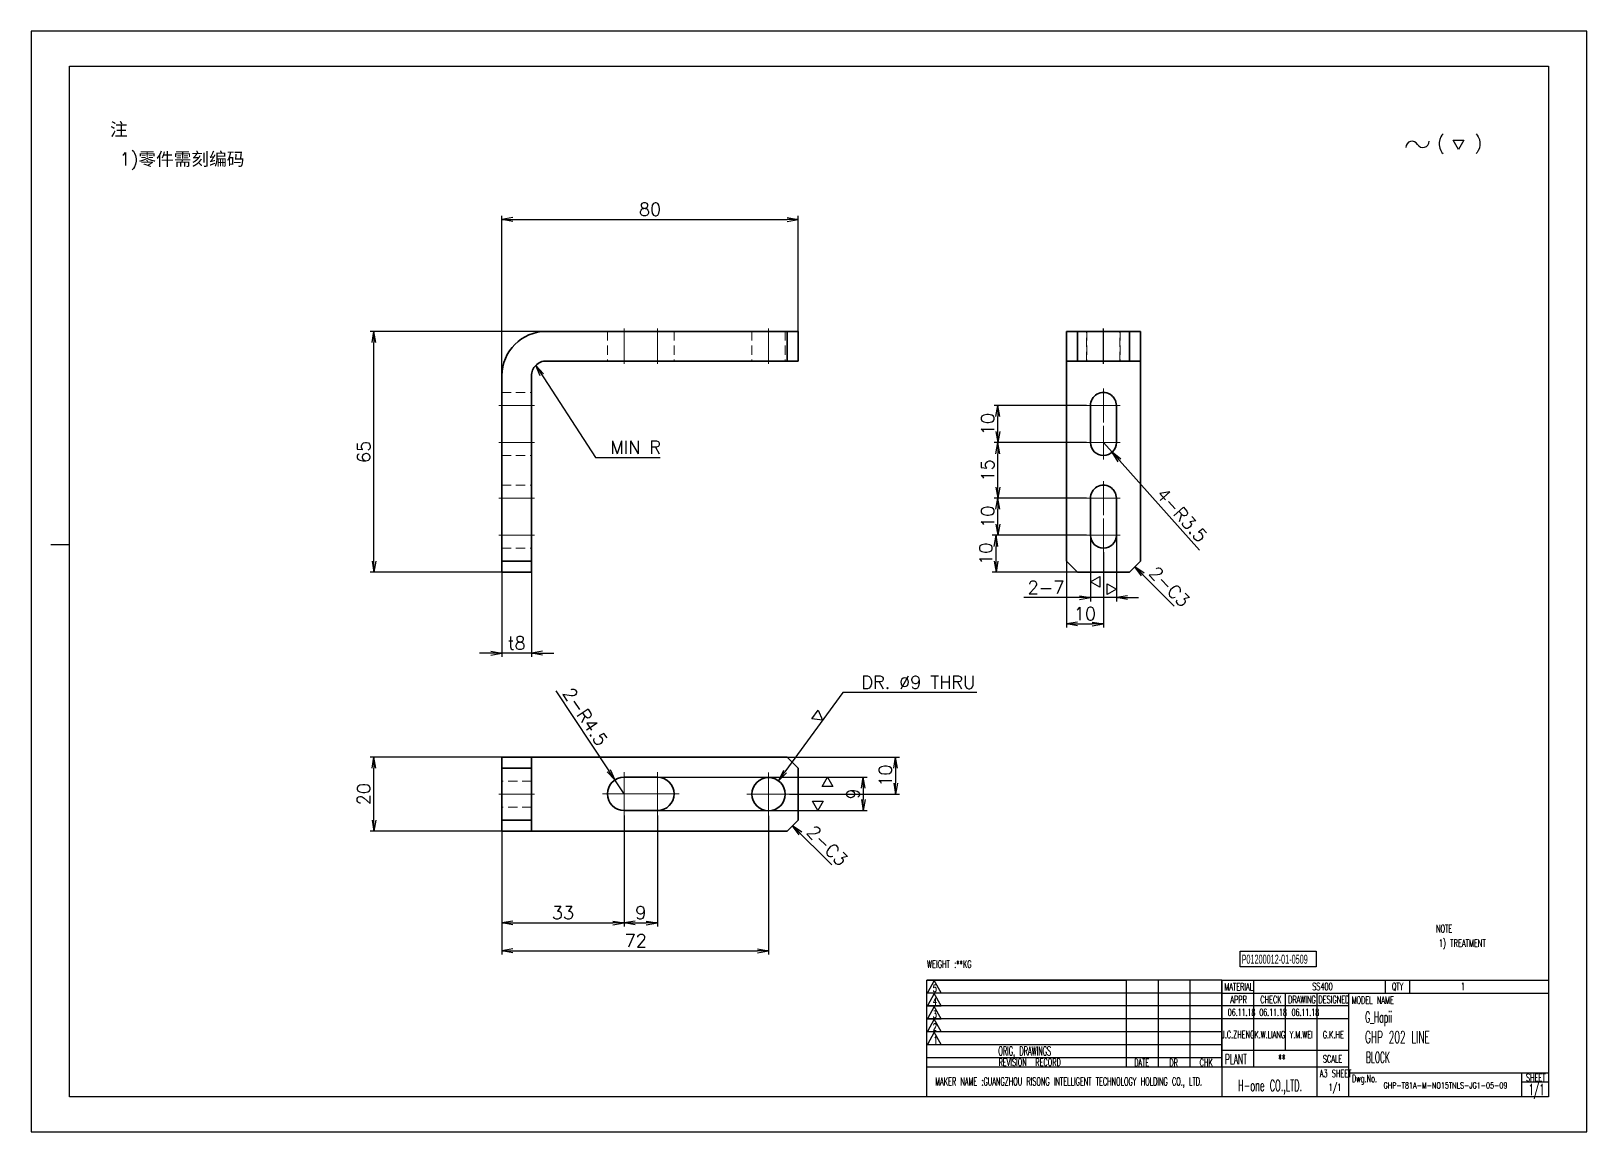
# Model space of a CAD drawing. Header units: millimetres. Extents: x 9439 to 18429, y 1498 to 3280.
# Drawn here: x 14438.2 to 14858.2, y 1498.1 to 1795.1 of the extents above; entities that cross this region are included whole.
import ezdxf
from ezdxf.enums import TextEntityAlignment as Align

# ---------------------------------------------------------------- set-up
doc = ezdxf.new("R2010")
doc.units = ezdxf.units.MM
doc.linetypes.add('CENTER-HOKUTO', pattern=[23, 20, -1, 1, -1])
doc.linetypes.add('HIDDEN-HOKUTO', pattern=[3.8, 2.5, -1.3])
doc.layers.add('AM_7', color=2, linetype='CENTER-HOKUTO', lineweight=30)
doc.layers.add('AM_HID', color=1, linetype='HIDDEN-HOKUTO', lineweight=25)
doc.layers.add('title_frame', color=7, linetype='Continuous')
doc.layers.add('word_dim', color=253, linetype='Continuous')
doc.styles.add('MX_NOTE_STANDARD', font='txt.shx', dxfattribs={"bigfont": 'bigfont.shx'})
doc.styles.get("Standard").update_dxf_attribs({"font": 'romans.shx', "bigfont": 'bigfont.shx'})
doc.dimstyles.new('RS1-1', dxfattribs={"dimtxt": 3.5, "dimasz": 3, "dimexe": 1, "dimexo": 0, "dimgap": 1, "dimtad": 3, "dimdsep": 46, "dimtxsty": 'Standard', "dimblk1": 'OPEN', "dimblk2": 'OPEN', "dimsah": 1, "dimcen": 0, "dimclrd": 256, "dimclre": 256, "dimclrt": 3, "dimazin": 2, "dimtfac": 1, "dimtmove": 0, "dimatfit": 3, "dimldrblk": 'OPEN', "dimfxl": 0, "dimtolj": 1, "dimtzin": 0, "dimarcsym": 0})

# ---------------------------------------------------------------- blocks, each defined once
blk = doc.blocks.new('A$C404331B6')
at = {"layer": 'title_frame'}
for p, q in [((0, -31.5), (0, 0)), ((0, 0), (53.9, 0)), ((79.62, 0), (0, 0)), ((53.9, -23.5), (53.9, 0)), ((62.48, -23.5), (62.48, 0)), ((62.48, -23.5), (62.48, 0)), ((71.05, -23.5), (71.05, 0)), ((71.05, -23.5), (71.05, 0)), ((79.62, 0), (79.62, -31.5)), ((79.62, 0), (167.83, 0)), ((88.2, -23.5), (88.2, 0)), ((123.73, 0), (123.73, -3.5)), ((130.3, 0), (130.3, -3.5)), ((53.9, -3.5), (0, -3.5)), ((79.62, -3.5), (0, -3.5)), ((1.98, -0.12), (0.1, -3.45)), ((0.1, -3.45), (3.86, -3.45)), ((1.98, -3.6), (0.1, -6.92)), ((3.86, -3.45), (1.98, -0.12)), ((3.86, -6.92), (1.98, -3.6)), ((79.62, -3.5), (167.83, -3.5)), ((96.78, -18.9), (96.78, -3.5)), ((105.35, -31.5), (105.35, -3.5)), ((113.92, -31.5), (113.92, -3.5)), ((53.9, -7), (0, -7)), ((79.62, -7), (0, -7)), ((0.1, -6.92), (3.86, -6.92)), ((1.98, -7.13), (0.1, -10.45)), ((3.86, -10.45), (1.98, -7.13)), ((113.92, -7), (79.62, -7)), ((53.9, -10.5), (0, -10.5)), ((79.62, -10.5), (0, -10.5)), ((0.1, -10.45), (3.86, -10.45)), ((1.98, -10.54), (0.1, -13.87)), ((3.86, -13.87), (1.98, -10.54)), ((113.92, -10.5), (79.62, -10.5)), ((53.9, -14), (0, -14)), ((79.62, -14), (0, -14)), ((0.1, -13.87), (3.86, -13.87)), ((1.98, -14.07), (0.1, -17.4)), ((3.86, -17.4), (1.98, -14.07)), ((53.9, -17.5), (0, -17.5)), ((79.62, -17.5), (0, -17.5)), ((53.9, -21), (0, -21)), ((79.62, -21), (0, -21)), ((0.1, -17.4), (3.86, -17.4)), ((79.62, -18.9), (113.92, -18.9)), ((79.62, -23.5), (0, -23.5)), ((113.92, -23.5), (79.62, -23.5)), ((113.92, -25), (167.83, -25)), ((160.48, -25), (160.48, -31.5)), ((160.48, -27.5), (167.83, -27.5)), ((167.83, -31.5), (0, -31.5))]:
    blk.add_line(p, q, dxfattribs=at)
at = {"layer": 'title_frame', "color": 3, "style": 'MX_NOTE_STANDARD', "width": 0.5341}
for s, height, p in [('5', 1.92, (1.59, -3.22)), ('MATERIAL', 1.973, (80.3, -2.79)), ('QTY', 1.973, (125.5, -2.7)), ('4', 1.92, (1.59, -6.7)), ('3', 1.92, (1.59, -10.23)), ('APPR', 1.973, (81.89, -6.26)), ('CHECK', 1.973, (89.99, -6.26)), ('DRAWING', 1.973, (97.51, -6.26)), ('DESIGNED', 1.973, (105.7, -6.26)), ('MODEL NAME', 1.973, (114.63, -6.41)), ('2', 1.92, (1.59, -13.64)), ('1', 1.92, (1.78, -17.17)), ('ORIG, DRAWINGS', 2.4112, (19.27, -20.34)), ('PLANT', 2.74, (80.46, -22.73)), ('SCALE', 1.973, (106.88, -22.28)), ('REVISION  RECORD', 1.9728, (19.32, -23.18)), ('DATE', 1.973, (55.94, -23.26)), ('DR', 1.973, (65.43, -23.27)), ('CHK', 1.973, (73.61, -23.23)), ('MAKER NAME :GUANGZHOU RISONG INTELLIGENT TECHNOLOGY HOLDING CO., LTD.', 2.16, (2.22, -28.43)), ('Dwg.No.', 1.973, (114.71, -27.52)), ('SHEET', 1.973, (161.71, -27.29))]:
    blk.add_text(s, height=height, dxfattribs=at).set_placement(p)
blk = doc.blocks.new('shiage0')
at = {"layer": 'word_dim', "color": 3, "linetype": 'Continuous'}
for centre, start, end in [((1.69, 0), 30, 180), ((4.61, 1.69), 210, 0)]:
    blk.add_arc(centre, 1.69, start, end, dxfattribs=at)
blk = doc.blocks.new('12')
at = {"layer": 'title_frame', "color": 3, "linetype": 'Continuous'}
blk.add_lwpolyline([(20.46, 3.03), (19.01, 5.53), (21.9, 5.53)], close=True, dxfattribs=at)
blk.add_blockref('shiage0', (6.23, 3.56), dxfattribs=at)
blk.add_text('(   )', height=3.5, dxfattribs=at).set_placement((14.64, 3.08))
blk = doc.blocks.new('_Open')
at = {"color": 0, "lineweight": -2}
for p, q in [((-1, 0.17), (0, 0)), ((-1, -0.17), (0, 0)), ((0, 0), (-1, 0))]:
    blk.add_line(p, q, dxfattribs=at)
blk = doc.blocks.new('*D120')
at = {"layer": 'DEFPOINTS', "color": 0, "linetype": 'Continuous', "ltscale": 2}
for p in [(14530.79, 1714.11), (14582.19, 1714.11), (14569.31, 1649.11)]:
    blk.add_point(p, dxfattribs=at)
at = {"layer": 'word_dim', "linetype": 'Continuous', "lineweight": -2, "ltscale": 2}
for p, q in [((14582.19, 1714.11), (14529.79, 1714.11)), ((14530.79, 1652.11), (14530.79, 1711.11)), ((14569.31, 1649.11), (14529.79, 1649.11))]:
    blk.add_line(p, q, dxfattribs=at)
at = {"layer": 'word_dim', "linetype": 'Continuous', "lineweight": -2, "ltscale": 2, "xscale": 3, "yscale": 3, "zscale": 3}
for p, rotation in [((14530.79, 1714.11), 90), ((14530.79, 1649.11), 270)]:
    blk.add_blockref('_Open', p, dxfattribs=dict(at, rotation=rotation))
at = {"layer": 'word_dim', "color": 3, "linetype": 'Continuous', "ltscale": 2, "insert": (14528.04, 1681.61), "char_height": 3.5, "attachment_point": 5, "rotation": 90}
blk.add_mtext('\\A1;65', dxfattribs=at)
blk = doc.blocks.new('*D121')
at = {"layer": 'DEFPOINTS', "color": 0, "linetype": 'Continuous', "ltscale": 2}
for p in [(14645.31, 1744.3), (14645.31, 1710.11), (14565.31, 1690.4)]:
    blk.add_point(p, dxfattribs=at)
at = {"layer": 'word_dim', "linetype": 'Continuous', "lineweight": -2, "ltscale": 2}
for p, q in [((14565.31, 1690.4), (14565.31, 1745.3)), ((14568.31, 1744.3), (14642.31, 1744.3)), ((14645.31, 1710.11), (14645.31, 1745.3))]:
    blk.add_line(p, q, dxfattribs=at)
at = {"layer": 'word_dim', "linetype": 'Continuous', "lineweight": -2, "ltscale": 2, "xscale": 3, "yscale": 3, "zscale": 3, "rotation": 180}
blk.add_blockref('_Open', (14565.31, 1744.3), dxfattribs=at)
at = {"layer": 'word_dim', "linetype": 'Continuous', "lineweight": -2, "ltscale": 2, "xscale": 3, "yscale": 3, "zscale": 3}
blk.add_blockref('_Open', (14645.31, 1744.3), dxfattribs=at)
at = {"layer": 'word_dim', "color": 3, "linetype": 'Continuous', "ltscale": 2, "insert": (14605.31, 1747.05), "char_height": 3.5, "attachment_point": 5}
blk.add_mtext('\\A1;80', dxfattribs=at)
blk = doc.blocks.new('*D122')
at = {"layer": 'DEFPOINTS', "color": 0, "linetype": 'Continuous', "ltscale": 2}
for p in [(14565.31, 1649.11), (14573.31, 1649.11), (14565.31, 1627.29)]:
    blk.add_point(p, dxfattribs=at)
at = {"layer": 'word_dim', "linetype": 'Continuous', "lineweight": -2, "ltscale": 2}
for p, q in [((14565.31, 1649.11), (14565.31, 1626.29)), ((14573.31, 1649.11), (14573.31, 1626.29)), ((14562.31, 1627.29), (14559.31, 1627.29)), ((14573.31, 1627.29), (14565.31, 1627.29)), ((14576.31, 1627.29), (14579.31, 1627.29))]:
    blk.add_line(p, q, dxfattribs=at)
at = {"layer": 'word_dim', "linetype": 'Continuous', "lineweight": -2, "ltscale": 2, "xscale": 3, "yscale": 3, "zscale": 3}
blk.add_blockref('_Open', (14565.31, 1627.29), dxfattribs=at)
at = {"layer": 'word_dim', "linetype": 'Continuous', "lineweight": -2, "ltscale": 2, "xscale": 3, "yscale": 3, "zscale": 3, "rotation": 180}
blk.add_blockref('_Open', (14573.31, 1627.29), dxfattribs=at)
at = {"layer": 'word_dim', "color": 3, "linetype": 'Continuous', "ltscale": 2, "insert": (14569.31, 1630.04), "char_height": 3.5, "attachment_point": 5}
blk.add_mtext('\\A1;t8', dxfattribs=at)
blk = doc.blocks.new('*D123')
at = {"layer": 'DEFPOINTS', "color": 0, "linetype": 'Continuous', "ltscale": 2}
for p in [(14530.79, 1599.24), (14569.31, 1599.24), (14567.47, 1579.24)]:
    blk.add_point(p, dxfattribs=at)
at = {"layer": 'word_dim', "linetype": 'Continuous', "lineweight": -2, "ltscale": 2}
for p, q in [((14569.31, 1599.24), (14529.79, 1599.24)), ((14530.79, 1582.24), (14530.79, 1596.24)), ((14567.47, 1579.24), (14529.79, 1579.24))]:
    blk.add_line(p, q, dxfattribs=at)
at = {"layer": 'word_dim', "linetype": 'Continuous', "lineweight": -2, "ltscale": 2, "xscale": 3, "yscale": 3, "zscale": 3}
for p, rotation in [((14530.79, 1599.24), 90), ((14530.79, 1579.24), 270)]:
    blk.add_blockref('_Open', p, dxfattribs=dict(at, rotation=rotation))
at = {"layer": 'word_dim', "color": 3, "linetype": 'Continuous', "ltscale": 2, "insert": (14528.04, 1589.24), "char_height": 3.5, "attachment_point": 5, "rotation": 90}
blk.add_mtext('\\A1;20', dxfattribs=at)
blk = doc.blocks.new('*D124')
at = {"layer": 'DEFPOINTS', "color": 0, "linetype": 'Continuous', "ltscale": 2}
for p in [(14598.31, 1583.47), (14565.31, 1580.74), (14598.31, 1554.5)]:
    blk.add_point(p, dxfattribs=at)
at = {"layer": 'word_dim', "linetype": 'Continuous', "lineweight": -2, "ltscale": 2}
for p, q in [((14598.31, 1583.47), (14598.31, 1553.5)), ((14565.31, 1580.74), (14565.31, 1553.5)), ((14568.31, 1554.5), (14595.31, 1554.5))]:
    blk.add_line(p, q, dxfattribs=at)
at = {"layer": 'word_dim', "linetype": 'Continuous', "lineweight": -2, "ltscale": 2, "xscale": 3, "yscale": 3, "zscale": 3, "rotation": 180}
blk.add_blockref('_Open', (14565.31, 1554.5), dxfattribs=at)
at = {"layer": 'word_dim', "linetype": 'Continuous', "lineweight": -2, "ltscale": 2, "xscale": 3, "yscale": 3, "zscale": 3}
blk.add_blockref('_Open', (14598.31, 1554.5), dxfattribs=at)
at = {"layer": 'word_dim', "color": 3, "linetype": 'Continuous', "ltscale": 2, "insert": (14581.81, 1557.25), "char_height": 3.5, "attachment_point": 5}
blk.add_mtext('\\A1;33', dxfattribs=at)
blk = doc.blocks.new('*D125')
at = {"layer": 'DEFPOINTS', "color": 0, "linetype": 'Continuous', "ltscale": 2}
for p in [(14598.31, 1583.47), (14607.31, 1583.47), (14607.31, 1554.5)]:
    blk.add_point(p, dxfattribs=at)
at = {"layer": 'word_dim', "linetype": 'Continuous', "lineweight": -2, "ltscale": 2}
for p, q in [((14598.31, 1583.47), (14598.31, 1553.5)), ((14607.31, 1583.47), (14607.31, 1553.5)), ((14601.31, 1554.5), (14604.31, 1554.5))]:
    blk.add_line(p, q, dxfattribs=at)
at = {"layer": 'word_dim', "linetype": 'Continuous', "lineweight": -2, "ltscale": 2, "xscale": 3, "yscale": 3, "zscale": 3, "rotation": 180}
blk.add_blockref('_Open', (14598.31, 1554.5), dxfattribs=at)
at = {"layer": 'word_dim', "linetype": 'Continuous', "lineweight": -2, "ltscale": 2, "xscale": 3, "yscale": 3, "zscale": 3}
blk.add_blockref('_Open', (14607.31, 1554.5), dxfattribs=at)
at = {"layer": 'word_dim', "color": 3, "linetype": 'Continuous', "ltscale": 2, "insert": (14602.81, 1557.25), "char_height": 3.5, "attachment_point": 5}
blk.add_mtext('\\A1;9', dxfattribs=at)
blk = doc.blocks.new('*D126')
at = {"layer": 'DEFPOINTS', "color": 0, "linetype": 'Continuous', "ltscale": 2}
for p in [(14565.31, 1580.74), (14637.31, 1583.39), (14637.31, 1546.98)]:
    blk.add_point(p, dxfattribs=at)
at = {"layer": 'word_dim', "linetype": 'Continuous', "lineweight": -2, "ltscale": 2}
for p, q in [((14565.31, 1580.74), (14565.31, 1545.98)), ((14637.31, 1583.39), (14637.31, 1545.98)), ((14568.31, 1546.98), (14634.31, 1546.98))]:
    blk.add_line(p, q, dxfattribs=at)
at = {"layer": 'word_dim', "linetype": 'Continuous', "lineweight": -2, "ltscale": 2, "xscale": 3, "yscale": 3, "zscale": 3, "rotation": 180}
blk.add_blockref('_Open', (14565.31, 1546.98), dxfattribs=at)
at = {"layer": 'word_dim', "linetype": 'Continuous', "lineweight": -2, "ltscale": 2, "xscale": 3, "yscale": 3, "zscale": 3}
blk.add_blockref('_Open', (14637.31, 1546.98), dxfattribs=at)
at = {"layer": 'word_dim', "color": 3, "linetype": 'Continuous', "ltscale": 2, "insert": (14601.44, 1549.73), "char_height": 3.5, "attachment_point": 5}
blk.add_mtext('\\A1;72', dxfattribs=at)
blk = doc.blocks.new('*D127')
at = {"layer": 'DEFPOINTS', "color": 0, "linetype": 'Continuous', "ltscale": 2}
for p in [(14638.47, 1599.24), (14642.99, 1589.24), (14671.62, 1589.24)]:
    blk.add_point(p, dxfattribs=at)
at = {"layer": 'word_dim', "linetype": 'Continuous', "lineweight": -2, "ltscale": 2}
for p, q in [((14638.47, 1599.24), (14672.62, 1599.24)), ((14671.62, 1596.24), (14671.62, 1592.24)), ((14642.99, 1589.24), (14672.62, 1589.24))]:
    blk.add_line(p, q, dxfattribs=at)
at = {"layer": 'word_dim', "linetype": 'Continuous', "lineweight": -2, "ltscale": 2, "xscale": 3, "yscale": 3, "zscale": 3}
for p, rotation in [((14671.62, 1599.24), 90), ((14671.62, 1589.24), 270)]:
    blk.add_blockref('_Open', p, dxfattribs=dict(at, rotation=rotation))
at = {"layer": 'word_dim', "color": 3, "linetype": 'Continuous', "ltscale": 2, "insert": (14668.87, 1594.24), "char_height": 3.5, "attachment_point": 5, "rotation": 90}
blk.add_mtext('\\A1;10', dxfattribs=at)
blk = doc.blocks.new('*D128')
at = {"layer": 'DEFPOINTS', "color": 0, "linetype": 'Continuous', "ltscale": 2}
for p in [(14595.82, 1593.07), (14598.31, 1589.32)]:
    blk.add_point(p, dxfattribs=at)
at = {"layer": 'word_dim', "linetype": 'Continuous', "lineweight": -2, "ltscale": 2}
for p, q in [((14579.86, 1617.14), (14594.17, 1595.57)), ((14598.31, 1589.32), (14595.82, 1593.07))]:
    blk.add_line(p, q, dxfattribs=at)
at = {"layer": 'word_dim', "linetype": 'Continuous', "lineweight": -2, "ltscale": 2, "xscale": 3, "yscale": 3, "zscale": 3, "rotation": 303.5488222479599}
blk.add_blockref('_Open', (14595.82, 1593.07), dxfattribs=at)
at = {"layer": 'word_dim', "color": 3, "linetype": 'Continuous', "ltscale": 2, "insert": (14587.82, 1610.12), "char_height": 3.5, "attachment_point": 5, "rotation": 303.5488}
blk.add_mtext('\\A1;2-R4.5', dxfattribs=at)
blk = doc.blocks.new('*D129')
at = {"layer": 'DEFPOINTS', "color": 0, "linetype": 'Continuous', "ltscale": 2}
for p in [(14639.96, 1592.88), (14634.66, 1585.6)]:
    blk.add_point(p, dxfattribs=at)
at = {"layer": 'word_dim', "linetype": 'Continuous', "lineweight": -2, "ltscale": 2}
for p, q in [((14657.32, 1616.68), (14641.73, 1595.3)), ((14693.52, 1616.68), (14657.32, 1616.68))]:
    blk.add_line(p, q, dxfattribs=at)
at = {"layer": 'word_dim', "linetype": 'Continuous', "lineweight": -2, "ltscale": 2, "xscale": 3, "yscale": 3, "zscale": 3, "rotation": 233.8971201280227}
blk.add_blockref('_Open', (14639.96, 1592.88), dxfattribs=at)
at = {"layer": 'word_dim', "color": 3, "linetype": 'Continuous', "ltscale": 2, "insert": (14677.75, 1619.43), "char_height": 3.5, "attachment_point": 5}
blk.add_mtext('\\A1;DR. ∅9 THRU', dxfattribs=at)
blk = doc.blocks.new('shiage1')
at = {"layer": 'word_dim', "color": 3, "linetype": 'Continuous'}
for p, q in [((0, 0), (-1.44, 2.5)), ((-1.44, 2.5), (1.44, 2.5)), ((1.44, 2.5), (0, 0))]:
    blk.add_line(p, q, dxfattribs=at)
blk = doc.blocks.new('*D130')
at = {"layer": 'DEFPOINTS', "color": 0, "linetype": 'Continuous', "ltscale": 2}
for p in [(14717.71, 1652.11), (14727.71, 1654.56), (14727.71, 1635.17)]:
    blk.add_point(p, dxfattribs=at)
at = {"layer": 'word_dim', "linetype": 'Continuous', "lineweight": -2, "ltscale": 2}
for p, q in [((14717.71, 1652.11), (14717.71, 1634.17)), ((14727.71, 1654.56), (14727.71, 1634.17)), ((14720.71, 1635.17), (14724.71, 1635.17))]:
    blk.add_line(p, q, dxfattribs=at)
at = {"layer": 'word_dim', "linetype": 'Continuous', "lineweight": -2, "ltscale": 2, "xscale": 3, "yscale": 3, "zscale": 3, "rotation": 180}
blk.add_blockref('_Open', (14717.71, 1635.17), dxfattribs=at)
at = {"layer": 'word_dim', "linetype": 'Continuous', "lineweight": -2, "ltscale": 2, "xscale": 3, "yscale": 3, "zscale": 3}
blk.add_blockref('_Open', (14727.71, 1635.17), dxfattribs=at)
at = {"layer": 'word_dim', "color": 3, "linetype": 'Continuous', "ltscale": 2, "insert": (14722.71, 1637.92), "char_height": 3.5, "attachment_point": 5}
blk.add_mtext('\\A1;10', dxfattribs=at)
blk = doc.blocks.new('*D131')
at = {"layer": 'DEFPOINTS', "color": 0, "linetype": 'Continuous', "ltscale": 2}
for p in [(14698.72, 1659.11), (14723.16, 1659.11), (14720.71, 1649.11)]:
    blk.add_point(p, dxfattribs=at)
at = {"layer": 'word_dim', "linetype": 'Continuous', "lineweight": -2, "ltscale": 2}
for p, q in [((14723.16, 1659.11), (14697.72, 1659.11)), ((14698.72, 1652.11), (14698.72, 1656.11)), ((14720.71, 1649.11), (14697.72, 1649.11))]:
    blk.add_line(p, q, dxfattribs=at)
at = {"layer": 'word_dim', "linetype": 'Continuous', "lineweight": -2, "ltscale": 2, "xscale": 3, "yscale": 3, "zscale": 3}
for p, rotation in [((14698.72, 1659.11), 90), ((14698.72, 1649.11), 270)]:
    blk.add_blockref('_Open', p, dxfattribs=dict(at, rotation=rotation))
at = {"layer": 'word_dim', "color": 3, "linetype": 'Continuous', "ltscale": 2, "insert": (14695.97, 1654.11), "char_height": 3.5, "attachment_point": 5, "rotation": 90}
blk.add_mtext('\\A1;10', dxfattribs=at)
blk = doc.blocks.new('*D132')
at = {"layer": 'DEFPOINTS', "color": 0, "linetype": 'Continuous', "ltscale": 2}
for p in [(14699.22, 1669.11), (14723.16, 1669.11), (14723.16, 1659.11)]:
    blk.add_point(p, dxfattribs=at)
at = {"layer": 'word_dim', "linetype": 'Continuous', "lineweight": -2, "ltscale": 2}
for p, q in [((14723.16, 1669.11), (14698.22, 1669.11)), ((14699.22, 1662.11), (14699.22, 1666.11)), ((14723.16, 1659.11), (14698.22, 1659.11))]:
    blk.add_line(p, q, dxfattribs=at)
at = {"layer": 'word_dim', "linetype": 'Continuous', "lineweight": -2, "ltscale": 2, "xscale": 3, "yscale": 3, "zscale": 3}
for p, rotation in [((14699.22, 1669.11), 90), ((14699.22, 1659.11), 270)]:
    blk.add_blockref('_Open', p, dxfattribs=dict(at, rotation=rotation))
at = {"layer": 'word_dim', "color": 3, "linetype": 'Continuous', "ltscale": 2, "insert": (14696.47, 1664.11), "char_height": 3.5, "attachment_point": 5, "rotation": 90}
blk.add_mtext('\\A1;10', dxfattribs=at)
blk = doc.blocks.new('*D133')
at = {"layer": 'DEFPOINTS', "color": 0, "linetype": 'Continuous', "ltscale": 2}
for p in [(14699.22, 1684.11), (14723.16, 1684.11), (14723.16, 1669.11)]:
    blk.add_point(p, dxfattribs=at)
at = {"layer": 'word_dim', "linetype": 'Continuous', "lineweight": -2, "ltscale": 2}
for p, q in [((14723.16, 1684.11), (14698.22, 1684.11)), ((14699.22, 1672.11), (14699.22, 1681.11)), ((14723.16, 1669.11), (14698.22, 1669.11))]:
    blk.add_line(p, q, dxfattribs=at)
at = {"layer": 'word_dim', "linetype": 'Continuous', "lineweight": -2, "ltscale": 2, "xscale": 3, "yscale": 3, "zscale": 3}
for p, rotation in [((14699.22, 1684.11), 90), ((14699.22, 1669.11), 270)]:
    blk.add_blockref('_Open', p, dxfattribs=dict(at, rotation=rotation))
at = {"layer": 'word_dim', "color": 3, "linetype": 'Continuous', "ltscale": 2, "insert": (14696.47, 1676.61), "char_height": 3.5, "attachment_point": 5, "rotation": 90}
blk.add_mtext('\\A1;15', dxfattribs=at)
blk = doc.blocks.new('*D134')
at = {"layer": 'DEFPOINTS', "color": 0, "linetype": 'Continuous', "ltscale": 2}
for p in [(14699.22, 1694.11), (14723.16, 1694.11), (14723.16, 1684.11)]:
    blk.add_point(p, dxfattribs=at)
at = {"layer": 'word_dim', "linetype": 'Continuous', "lineweight": -2, "ltscale": 2}
for p, q in [((14723.16, 1694.11), (14698.22, 1694.11)), ((14699.22, 1687.11), (14699.22, 1691.11)), ((14723.16, 1684.11), (14698.22, 1684.11))]:
    blk.add_line(p, q, dxfattribs=at)
at = {"layer": 'word_dim', "linetype": 'Continuous', "lineweight": -2, "ltscale": 2, "xscale": 3, "yscale": 3, "zscale": 3}
for p, rotation in [((14699.22, 1694.11), 90), ((14699.22, 1684.11), 270)]:
    blk.add_blockref('_Open', p, dxfattribs=dict(at, rotation=rotation))
at = {"layer": 'word_dim', "color": 3, "linetype": 'Continuous', "ltscale": 2, "insert": (14696.47, 1689.11), "char_height": 3.5, "attachment_point": 5, "rotation": 90}
blk.add_mtext('\\A1;10', dxfattribs=at)
blk = doc.blocks.new('*D135')
at = {"layer": 'DEFPOINTS', "color": 0, "linetype": 'Continuous', "ltscale": 2}
for p in [(14727.71, 1684.11), (14730.04, 1681.5)]:
    blk.add_point(p, dxfattribs=at)
at = {"layer": 'word_dim', "linetype": 'Continuous', "lineweight": -2, "ltscale": 2}
for p, q in [((14727.71, 1684.11), (14730.04, 1681.5)), ((14753.69, 1655.06), (14732.04, 1679.26))]:
    blk.add_line(p, q, dxfattribs=at)
at = {"layer": 'word_dim', "linetype": 'Continuous', "lineweight": -2, "ltscale": 2, "xscale": 3, "yscale": 3, "zscale": 3, "rotation": 131.7998130804748}
blk.add_blockref('_Open', (14730.04, 1681.5), dxfattribs=at)
at = {"layer": 'word_dim', "color": 3, "linetype": 'Continuous', "ltscale": 2, "insert": (14748.91, 1664.53), "char_height": 3.5, "attachment_point": 5, "rotation": 311.7998}
blk.add_mtext('\\A1;4-R3.5', dxfattribs=at)
blk = doc.blocks.new('*D136')
at = {"layer": 'DEFPOINTS', "color": 0, "linetype": 'Continuous', "ltscale": 2}
for p in [(14724.21, 1659.11), (14731.21, 1659.11), (14731.21, 1642.26)]:
    blk.add_point(p, dxfattribs=at)
at = {"layer": 'word_dim', "linetype": 'Continuous', "lineweight": -2, "ltscale": 2}
for p, q in [((14724.21, 1659.11), (14724.21, 1641.26)), ((14731.21, 1659.11), (14731.21, 1641.26)), ((14721.21, 1642.26), (14706.21, 1642.26)), ((14731.21, 1642.26), (14724.21, 1642.26)), ((14734.21, 1642.26), (14737.21, 1642.26))]:
    blk.add_line(p, q, dxfattribs=at)
at = {"layer": 'word_dim', "linetype": 'Continuous', "lineweight": -2, "ltscale": 2, "xscale": 3, "yscale": 3, "zscale": 3}
blk.add_blockref('_Open', (14724.21, 1642.26), dxfattribs=at)
at = {"layer": 'word_dim', "linetype": 'Continuous', "lineweight": -2, "ltscale": 2, "xscale": 3, "yscale": 3, "zscale": 3, "rotation": 180}
blk.add_blockref('_Open', (14731.21, 1642.26), dxfattribs=at)
at = {"layer": 'word_dim', "color": 3, "linetype": 'Continuous', "ltscale": 2, "insert": (14712.21, 1645.01), "char_height": 3.5, "attachment_point": 5}
blk.add_mtext('\\A1;2-7', dxfattribs=at)
blk = doc.blocks.new('*D137')
at = {"layer": 'DEFPOINTS', "color": 0, "linetype": 'Continuous', "ltscale": 2}
for p in [(14607.31, 1593.82), (14607.31, 1584.82), (14662.89, 1584.82)]:
    blk.add_point(p, dxfattribs=at)
at = {"layer": 'word_dim', "linetype": 'Continuous', "lineweight": -2, "ltscale": 2}
for p, q in [((14607.31, 1593.82), (14663.89, 1593.82)), ((14662.89, 1590.82), (14662.89, 1587.82)), ((14607.31, 1584.82), (14663.89, 1584.82))]:
    blk.add_line(p, q, dxfattribs=at)
at = {"layer": 'word_dim', "linetype": 'Continuous', "lineweight": -2, "ltscale": 2, "xscale": 3, "yscale": 3, "zscale": 3}
for p, rotation in [((14662.89, 1593.82), 90), ((14662.89, 1584.82), 270)]:
    blk.add_blockref('_Open', p, dxfattribs=dict(at, rotation=rotation))
at = {"layer": 'word_dim', "color": 3, "linetype": 'Continuous', "ltscale": 2, "insert": (14660.14, 1589.32), "char_height": 3.5, "attachment_point": 5, "rotation": 90}
blk.add_mtext('\\A1;9', dxfattribs=at)

msp = doc.modelspace()

# ---------------------------------------------------------------- linework, layer by layer
at = {"color": 7, "lineweight": 35}
for p, q in [((14577.31, 1714.11), (14642.31, 1714.11)), ((14577.31, 1706.11), (14642.31, 1706.11)), ((14565.31, 1652.11), (14565.31, 1702.11)), ((14573.31, 1652.11), (14573.31, 1702.11)), ((14717.712, 1652.11), (14717.712, 1702.11)), ((14737.712, 1652.11), (14737.712, 1702.11)), ((14577.31, 1599.24), (14642.31, 1599.24)), ((14577.31, 1579.24), (14642.31, 1579.24))]:
    msp.add_line(p, q, dxfattribs=at)
at = {"color": 7, "lineweight": 35, "ltscale": 0.075}
for p, q in [((14645.31, 1714.11), (14642.31, 1714.11)), ((14720.712, 1714.11), (14717.712, 1714.11)), ((14737.712, 1714.11), (14734.712, 1714.11)), ((14642.31, 1706.11), (14645.31, 1706.11)), ((14717.712, 1706.11), (14720.712, 1706.11)), ((14734.712, 1706.11), (14737.712, 1706.11)), ((14565.31, 1649.11), (14565.31, 1652.11)), ((14573.31, 1649.11), (14573.31, 1652.11)), ((14565.31, 1596.24), (14565.31, 1599.24)), ((14573.31, 1596.24), (14573.31, 1599.24)), ((14565.31, 1582.24), (14565.31, 1579.24)), ((14573.31, 1582.24), (14573.31, 1579.24))]:
    msp.add_line(p, q, dxfattribs=at)
at = {"color": 7, "lineweight": 35, "ltscale": 0.2}
for p, q in [((14642.31, 1706.11), (14642.31, 1714.11)), ((14645.31, 1706.11), (14645.31, 1714.11)), ((14717.712, 1706.11), (14717.712, 1714.11)), ((14720.712, 1706.11), (14720.712, 1714.11)), ((14734.712, 1706.11), (14734.712, 1714.11)), ((14737.712, 1706.11), (14737.712, 1714.11)), ((14565.31, 1652.11), (14573.31, 1652.11)), ((14565.31, 1649.11), (14573.31, 1649.11)), ((14565.31, 1599.24), (14573.31, 1599.24)), ((14565.31, 1596.24), (14573.31, 1596.24)), ((14565.31, 1582.24), (14573.31, 1582.24)), ((14565.31, 1579.24), (14573.31, 1579.24))]:
    msp.add_line(p, q, dxfattribs=at)
at = {"color": 7, "lineweight": 35, "ltscale": 0.35}
for p, q in [((14720.712, 1714.11), (14734.712, 1714.11)), ((14734.712, 1706.11), (14720.712, 1706.11)), ((14734.712, 1649.11), (14720.712, 1649.11)), ((14565.31, 1596.24), (14565.31, 1582.24)), ((14573.31, 1582.24), (14573.31, 1596.24)), ((14645.31, 1582.24), (14645.31, 1596.24))]:
    msp.add_line(p, q, dxfattribs=at)
at = {"color": 7, "lineweight": 35, "ltscale": 0.1}
for p, q in [((14717.712, 1702.11), (14717.712, 1706.11)), ((14737.712, 1702.11), (14737.712, 1706.11)), ((14573.31, 1599.24), (14577.31, 1599.24)), ((14573.31, 1579.24), (14577.31, 1579.24))]:
    msp.add_line(p, q, dxfattribs=at)
at = {"color": 7, "lineweight": 35, "ltscale": 0.25}
for p, q in [((14724.212, 1684.11), (14724.212, 1694.11)), ((14731.212, 1694.11), (14731.212, 1684.11)), ((14724.212, 1659.11), (14724.212, 1669.11)), ((14731.212, 1669.11), (14731.212, 1659.11))]:
    msp.add_line(p, q, dxfattribs=at)
at = {"color": 7, "lineweight": 35, "ltscale": 0.106066}
for p, q in [((14720.712, 1649.11), (14717.712, 1652.11)), ((14734.712, 1649.11), (14737.712, 1652.11)), ((14642.31, 1599.24), (14645.31, 1596.24)), ((14645.31, 1582.24), (14642.31, 1579.24))]:
    msp.add_line(p, q, dxfattribs=at)
at = {"color": 7, "lineweight": 35, "ltscale": 0.225}
for p, q in [((14598.31, 1593.822), (14607.31, 1593.822)), ((14607.31, 1584.822), (14598.31, 1584.822))]:
    msp.add_line(p, q, dxfattribs=at)
at = {"color": 7, "lineweight": 35}
msp.add_circle((14637.31, 1589.24), 4.5, dxfattribs=at)
for centre, radius, start, end in [((14577.31, 1702.11), 12, 90, 179.99999), ((14577.31, 1702.11), 4, 90, 180.00001), ((14727.712, 1694.11), 3.5, 0, 180.00001), ((14727.712, 1684.11), 3.5, 180.00001, 0), ((14727.712, 1669.11), 3.5, 0, 180.00001), ((14727.712, 1659.11), 3.5, 180.00001, 0), ((14598.31, 1589.322), 4.5, 90, 270), ((14607.31, 1589.322), 4.5, 270, 90)]:
    msp.add_arc(centre, radius, start, end, dxfattribs=at)
at = {"layer": 'AM_7', "color": 2, "lineweight": 13}
for p, q in [((14598.31, 1714.91), (14598.31, 1705.309)), ((14607.31, 1714.91), (14607.31, 1705.309)), ((14637.31, 1714.91), (14637.31, 1705.309)), ((14727.631, 1714.91), (14727.631, 1705.309)), ((14727.712, 1714.91), (14727.712, 1705.309)), ((14727.712, 1698.66), (14727.712, 1689.56)), ((14564.51, 1694.11), (14574.11, 1694.11)), ((14732.262, 1694.11), (14723.162, 1694.11)), ((14727.712, 1688.66), (14727.712, 1679.56)), ((14564.51, 1684.11), (14574.11, 1684.11)), ((14732.262, 1684.11), (14723.162, 1684.11)), ((14727.712, 1673.66), (14727.712, 1664.56)), ((14564.51, 1669.11), (14574.11, 1669.11)), ((14732.262, 1669.11), (14723.162, 1669.11)), ((14727.712, 1663.66), (14727.712, 1654.56)), ((14564.51, 1659.11), (14574.11, 1659.11)), ((14732.262, 1659.11), (14723.162, 1659.11)), ((14598.31, 1595.172), (14598.31, 1583.472)), ((14607.31, 1595.172), (14607.31, 1583.472)), ((14637.31, 1595.09), (14637.31, 1583.39)), ((14564.51, 1589.24), (14574.11, 1589.24)), ((14604.16, 1589.322), (14592.46, 1589.322)), ((14613.16, 1589.322), (14601.46, 1589.322)), ((14643.16, 1589.24), (14631.46, 1589.24))]:
    msp.add_line(p, q, dxfattribs=at)
at = {"layer": 'AM_HID', "color": 1, "lineweight": 13}
for p, q in [((14593.81, 1714.11), (14593.81, 1706.11)), ((14611.81, 1714.11), (14611.81, 1706.11)), ((14632.81, 1714.11), (14632.81, 1706.11)), ((14641.81, 1714.11), (14641.81, 1706.11)), ((14642.31, 1706.11), (14642.31, 1714.11)), ((14723.131, 1706.11), (14723.131, 1714.11)), ((14723.212, 1714.11), (14723.212, 1706.11)), ((14732.131, 1706.11), (14732.131, 1714.11)), ((14732.212, 1714.11), (14732.212, 1706.11)), ((14565.31, 1697.61), (14573.31, 1697.61)), ((14565.31, 1680.61), (14573.31, 1680.61)), ((14565.31, 1672.61), (14573.31, 1672.61)), ((14565.31, 1655.61), (14573.31, 1655.61)), ((14565.31, 1652.11), (14573.31, 1652.11)), ((14573.31, 1592.74), (14565.31, 1592.74)), ((14573.31, 1585.74), (14565.31, 1585.74))]:
    msp.add_line(p, q, dxfattribs=at)
at = {"layer": 'title_frame'}
for p, q in [((14443.554, 1656.621), (14448.554, 1656.621)), ((14764.601, 1546.895), (14785.128, 1546.895)), ((14764.601, 1542.694), (14764.601, 1546.895)), ((14785.128, 1546.895), (14785.128, 1542.694)), ((14785.128, 1542.694), (14764.601, 1542.694)), ((14759.704, 1539.084), (14759.704, 1535.584)), ((14759.704, 1515.584), (14759.704, 1539.084)), ((14759.704, 1539.084), (14759.704, 1507.584)), ((14847.904, 1507.584), (14794.004, 1507.584)), ((14847.904, 1507.584), (14794.004, 1507.584))]:
    msp.add_line(p, q, dxfattribs=at)
at = {"layer": 'title_frame', "color": 4}
msp.add_lwpolyline([(14858.229, 1795.121), (14438.229, 1795.121), (14438.229, 1498.121), (14858.229, 1498.121)], close=True, dxfattribs=at)
at = {"layer": 'title_frame'}
msp.add_lwpolyline([(14448.554, 1785.659), (14847.904, 1785.659), (14847.904, 1507.584), (14448.554, 1507.584)], close=True, dxfattribs=at)
at = {"layer": 'word_dim', "color": 3, "linetype": 'Continuous', "ltscale": 2}
for points in [[(14724.212, 1646.538), (14726.715, 1647.983), (14726.715, 1645.093)], [(14731.212, 1644.578), (14728.709, 1643.133), (14728.709, 1646.023)], [(14653.211, 1593.822), (14654.656, 1591.319), (14651.766, 1591.319)], [(14650.592, 1584.822), (14649.147, 1587.325), (14652.037, 1587.325)]]:
    msp.add_lwpolyline(points, close=True, dxfattribs=at)

# ---------------------------------------------------------------- block references
at = {"layer": 'word_dim', "linetype": 'Continuous', "ltscale": 2}
msp.add_blockref('12', (14803.123, 1760.159), dxfattribs=at)
at = {"layer": 'word_dim', "color": 3, "linetype": 'Continuous', "ltscale": 2, "rotation": 53.89712012805029}
msp.add_blockref('shiage1', (14651.897, 1609.242), dxfattribs=at)
at = {"layer": 'word_dim', "ltscale": 2}
msp.add_blockref('A$C404331B6', (14680.079, 1539.084), dxfattribs=at)

# ---------------------------------------------------------------- texts
at = {"ltscale": 2, "char_height": 3.5, "attachment_point": 1}
for s, insert, width in [('{\\fSimSun|b0|i0|c134|p2;\\C3;注}', (14459.52, 1770.365), 10.36469), ('{\\Fromans,bigfont|c134;\\C3;1)\\fSimSun|b0|i0|c134|p2;零件需刻编码}', (14462.086, 1762.357), 96.90613)]:
    msp.add_mtext(s, dxfattribs=dict(at, insert=insert, width=width))
at = {"linetype": 'Continuous', "insert": (14798.381, 1528.604), "char_height": 3, "width": 50.9, "attachment_point": 4}
msp.add_mtext('{\\W0.5;\\C3;G_Hapii }', dxfattribs=at)
at = {"color": 3, "linetype": 'Continuous', "insert": (14803.336, 1511.446), "char_height": 1.6, "width": 37.13137, "attachment_point": 1}
msp.add_mtext('{\\W0.65;GHP-T81A-M-NO15TNLS-JG1-05-09}', dxfattribs=at)
at = {"layer": 'title_frame', "color": 3, "style": 'MX_NOTE_STANDARD'}
for s, height, width, p in [('NOTE', 2, 0.5341, (14817.491, 1551.946)), ('1) TREATMENT', 2, 0.5341, (14818.269, 1548.049)), ('WEIGHT :**KG ', 1.96, 0.545, (14680.103, 1542.4)), ('SS400', 1.9728, 0.5341, (14784.077, 1536.382)), ('1', 1.973, 0.5341, (14824.205, 1536.382)), ('06.11.18', 1.9, 0.5341, (14761.291, 1529.408)), ('06.11.18', 1.9, 0.5341, (14769.802, 1529.408)), ('06.11.18', 1.9, 0.5341, (14778.52, 1529.408)), ('GHP 202 LINE', 3.3, 0.5341, (14798.343, 1522.035)), ('**', 2.74, 0.5341, (14774.897, 1516.353)), ('BLOCK', 2.94, 0.5, (14798.591, 1516.771)), ('H-one CO.,LTD.', 3, 0.5341, (14764.06, 1509.133)), ('A3 SHEET', 1.9728, 0.5341, (14786.133, 1512.907)), ('1/1', 1.9728, 0.5341, (14788.485, 1509.153)), ('1/1', 3, 0.5341, (14842.511, 1508.06))]:
    msp.add_text(s, height=height, dxfattribs=dict(at, width=width)).set_placement(p)
at = {"layer": 'title_frame', "color": 3, "style": 'MX_NOTE_STANDARD', "width": 0.5341}
for s, p in [('J.C.ZHENG', (14764.036, 1522.79)), ('K.W.LIANG', (14772.631, 1522.769)), ('Y.M.WEI', (14781.11, 1522.772)), ('G.K.HE', (14789.781, 1522.769))]:
    msp.add_text(s, height=1.9728, dxfattribs=at).set_placement(p, align=Align.BOTTOM_CENTER)
at = {"layer": 'title_frame', "color": 3, "insert": (14765.014, 1545.938), "char_height": 2.45, "width": 4.1107, "attachment_point": 1, "style": 'MX_NOTE_STANDARD'}
msp.add_mtext('{\\f3 of 9 Barcode|b0|i0|c0|p82;\\W0.5;P01200012-01-0509}', dxfattribs=at)
at = {"layer": 'word_dim', "color": 3, "linetype": 'Continuous', "ltscale": 2}
for p in [(14739.712, 1648.61), (14647.31, 1578.74)]:
    msp.add_text('2-C3', height=3.5, rotation=315, dxfattribs=at).set_placement(p)
at = {"layer": 'word_dim', "color": 3, "linetype": 'Continuous', "ltscale": 2, "insert": (14594.597, 1681.065), "char_height": 3.5, "width": 26.72576, "attachment_point": 7}
msp.add_mtext('MIN R', dxfattribs=at)

# ---------------------------------------------------------------- dimensions: what is measured, and where the dimension line sits
at = {"layer": 'word_dim', "linetype": 'Continuous', "ltscale": 2}
for base, p1, p2, picture, middle in [((14645.31, 1744.3), (14565.31, 1690.399), (14645.31, 1710.11), '*D121', (14605.31, 1747.05)), ((14727.712, 1635.166), (14717.712, 1652.11), (14727.712, 1654.56), '*D130', (14722.712, 1637.916)), ((14598.31, 1554.5), (14565.31, 1580.74), (14598.31, 1583.472), '*D124', (14581.81, 1557.25)), ((14607.31, 1554.5), (14598.31, 1583.472), (14607.31, 1583.472), '*D125', (14602.81, 1557.25))]:
    dim = msp.add_linear_dim(base=base, p1=p1, p2=p2, dimstyle='RS1-1', dxfattribs=at)
    dim.commit()
    dim.dimension.update_dxf_attribs({"geometry": picture, "text_midpoint": middle})
for base, p1, p2, picture, middle in [((14530.787, 1714.11), (14569.31, 1649.11), (14582.194, 1714.11), '*D120', (14528.037, 1681.61)), ((14699.217, 1694.11), (14723.162, 1684.11), (14723.162, 1694.11), '*D134', (14696.467, 1689.11)), ((14699.217, 1684.11), (14723.162, 1669.11), (14723.162, 1684.11), '*D133', (14696.467, 1676.61)), ((14699.217, 1669.11), (14723.162, 1659.11), (14723.162, 1669.11), '*D132', (14696.467, 1664.11)), ((14698.717, 1659.11), (14720.712, 1649.11), (14723.162, 1659.11), '*D131', (14695.967, 1654.11)), ((14530.787, 1599.24), (14567.471, 1579.24), (14569.31, 1599.24), '*D123', (14528.037, 1589.24)), ((14671.617, 1589.24), (14638.468, 1599.24), (14642.99, 1589.24), '*D127', (14668.867, 1594.24)), ((14662.892, 1584.822), (14607.31, 1593.822), (14607.31, 1584.822), '*D137', (14660.142, 1589.322))]:
    dim = msp.add_linear_dim(base=base, p1=p1, p2=p2, angle=90, dimstyle='RS1-1', dxfattribs=at)
    dim.commit()
    dim.dimension.update_dxf_attribs({"geometry": picture, "text_midpoint": middle})
for center, mpoint, text, picture, middle in [((14727.712, 1684.11), (14730.045, 1681.501), '4-<>', '*D135', (14746.856, 1662.699)), ((14598.31, 1589.322), (14595.823, 1593.073), '2-<>', '*D128', (14585.529, 1608.597))]:
    dim = msp.add_radius_dim(center=center, mpoint=mpoint, text=text, dimstyle='RS1-1', dxfattribs=at)
    dim.commit()
    dim.dimension.update_dxf_attribs({"geometry": picture, "text_midpoint": middle, "dimtype": 164})
dim = msp.add_linear_dim(base=(14731.212, 1642.259), p1=(14724.212, 1659.11), p2=(14731.212, 1659.11), text='2-<>', dimstyle='RS1-1', dxfattribs=at)
dim.commit()
dim.dimension.update_dxf_attribs({"geometry": '*D136', "text_midpoint": (14712.212, 1642.259), "dimtype": 160})
dim = msp.add_linear_dim(base=(14565.31, 1627.291), p1=(14573.31, 1649.11), p2=(14565.31, 1649.11), text='t<>', dimstyle='RS1-1', dxfattribs=at)
dim.commit()
dim.dimension.update_dxf_attribs({"geometry": '*D122', "text_midpoint": (14569.31, 1630.041)})
dim = msp.add_diameter_dim_2p(p1=(14634.658, 1585.605), p2=(14639.961, 1592.876), text='DR. <> THRU', dimstyle='RS1-1', override={"dimtoh": 1, "dimtofl": 0}, dxfattribs=at)
dim.commit()
dim.dimension.update_dxf_attribs({"geometry": '*D129', "text_midpoint": (14677.754, 1616.679), "dimtype": 163})
dim = msp.add_linear_dim(base=(14637.31, 1546.975), p1=(14565.31, 1580.74), p2=(14637.31, 1583.39), dimstyle='RS1-1', dxfattribs=at)
dim.commit()
dim.dimension.update_dxf_attribs({"geometry": '*D126', "text_midpoint": (14601.44, 1546.975), "dimtype": 160})

# ---------------------------------------------------------------- leaders
at = {"layer": 'word_dim', "linetype": 'Continuous', "ltscale": 2, "annotation_type": 0, "has_hookline": 1, "hookline_direction": 0, "text_width": 13.433}
msp.add_leader([(14574.481, 1704.938), (14590.597, 1680.065), (14593.597, 1680.065)], dimstyle='RS1-1', override={"dimgap": 1, "dimtad": 1}, dxfattribs=at)
at = {"layer": 'word_dim', "linetype": 'Continuous'}
for points in [[(14736.212, 1650.61), (14746.819, 1640.003)], [(14643.81, 1580.74), (14654.416, 1570.134)]]:
    msp.add_leader(points, dimstyle='RS1-1', dxfattribs=at)

doc.saveas('drawing.dxf')
